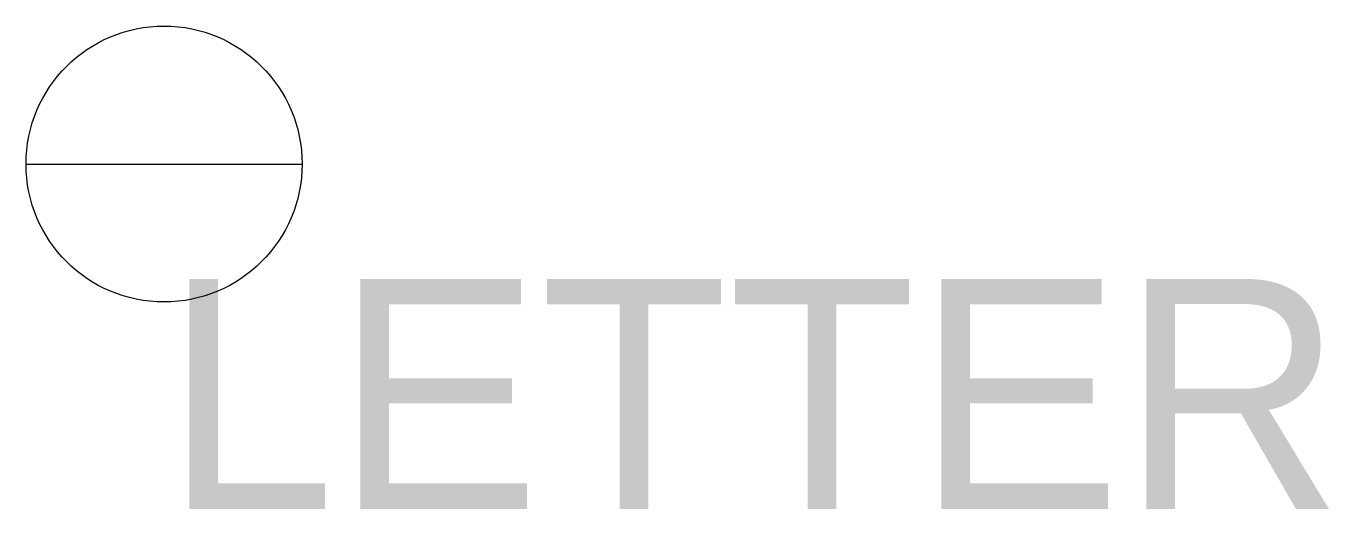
# Model space of a CAD drawing. Header units: metres. Extents: x -0.12 to 1.01, y -0.3 to 0.12.
import ezdxf

# ---------------------------------------------------------------- set-up
doc = ezdxf.new("R2010")
doc.units = ezdxf.units.M

msp = doc.modelspace()

# ---------------------------------------------------------------- linework, layer by layer
msp.add_line((-0.12, 0), (0.12, 0))
msp.add_circle((0, 0), 0.12)

# ---------------------------------------------------------------- texts
at = {"flags": 1}
msp.add_attdef('LETTER', (0, -0.3), 'A', height=0.2, dxfattribs=at)

doc.saveas('drawing.dxf')
